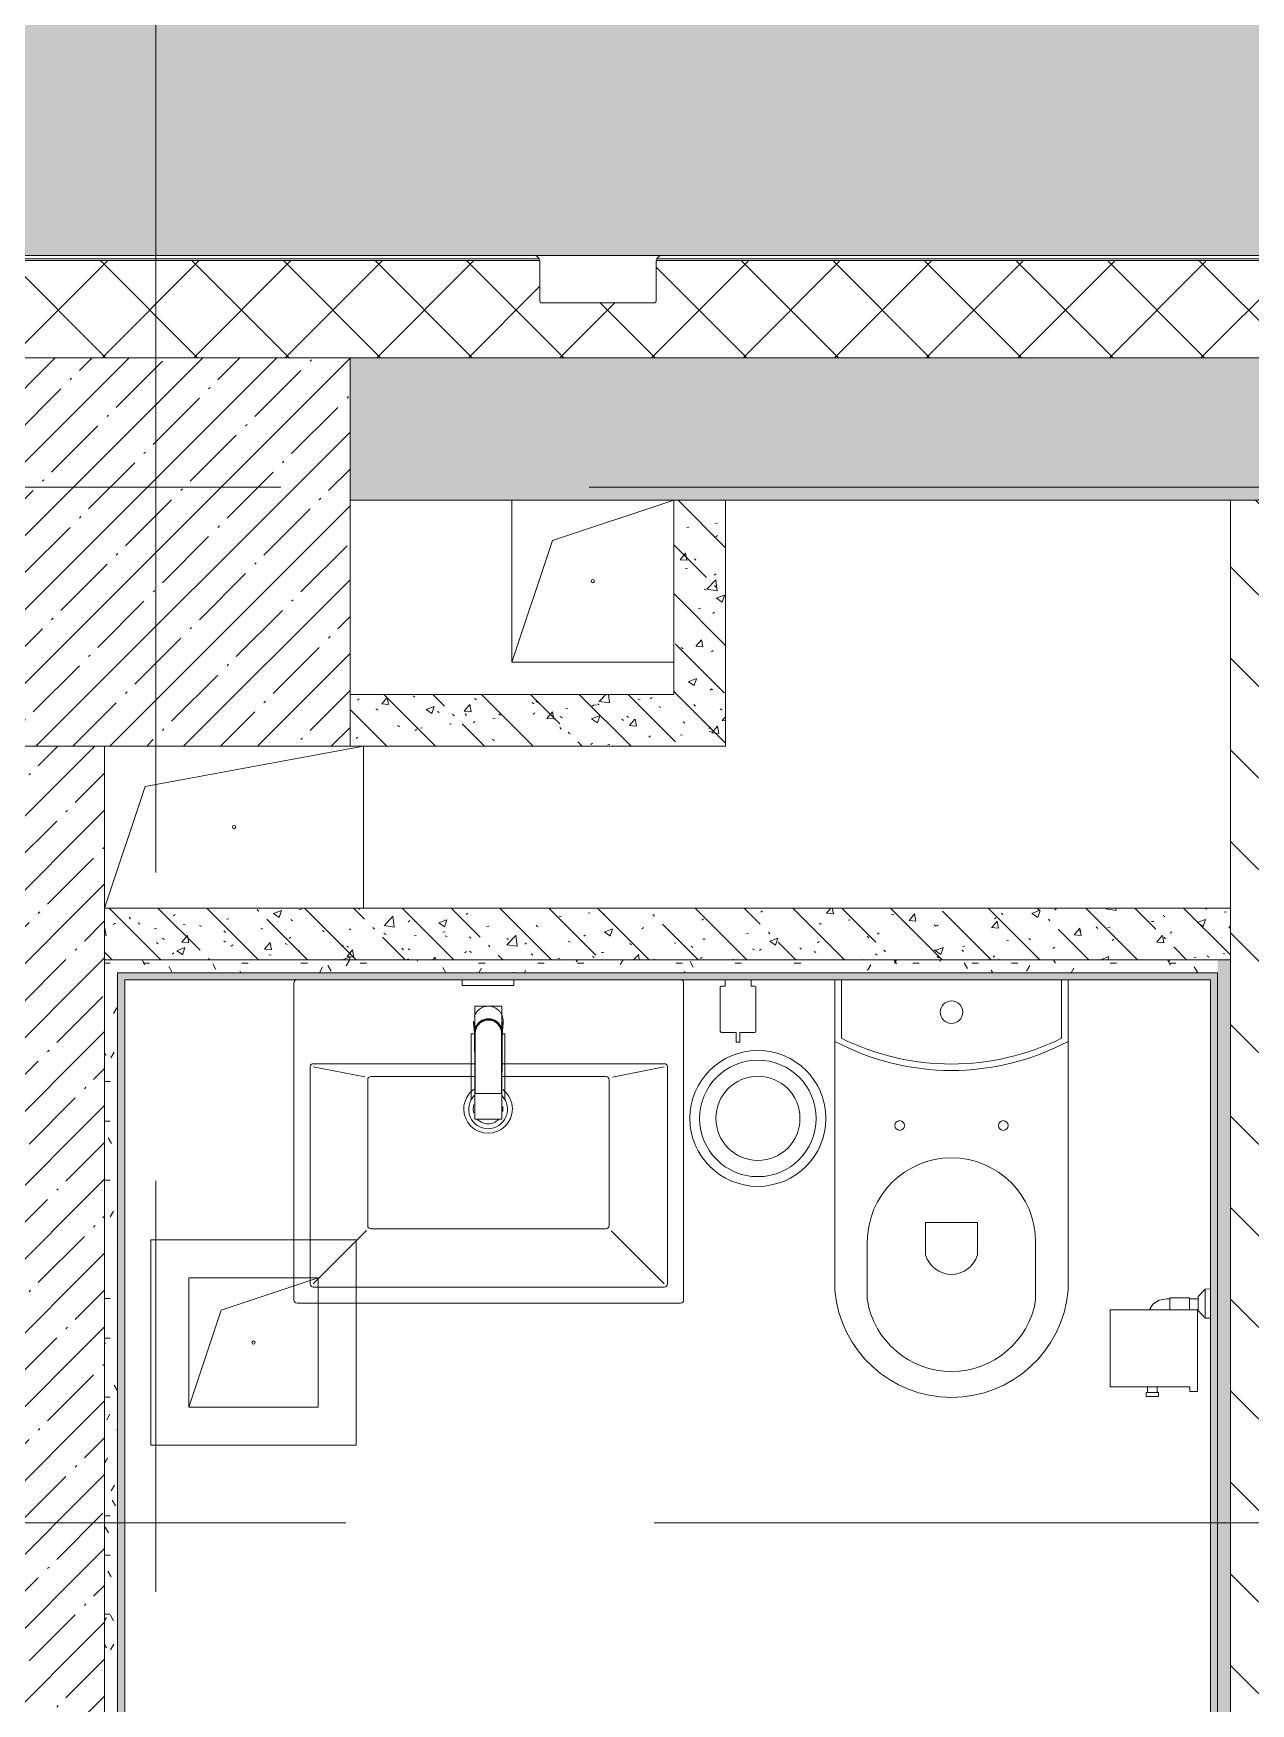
# Model space of a CAD drawing. Header units: millimetres. Extents: x 957 to 217451, y -8553 to 29000.
# Drawn here: x 43314 to 45194, y 13121 to 15701 of the extents above; entities that cross this region are included whole.
import ezdxf

# ---------------------------------------------------------------- set-up
doc = ezdxf.new("R2010")
doc.units = ezdxf.units.MM
doc.linetypes.add('Осевая', pattern=[3175, 635, -476.25, 1587.5, -476.25])
for name, color, linetype, lineweight in [('0-1', 7, 'Continuous', 9), ('A-DETL', 7, 'Continuous', 9), ('A-DETL-GENF', 7, 'Continuous', 9), ('A-GENM', 7, 'Continuous', 9), ('A-WALL', 7, 'Continuous', 9), ('I-WALL', 7, 'Continuous', 9), ('P-SANR-FIXT-2', 7, 'Continuous', 13), ('S-COLS', 7, 'Continuous', 9), ('Оси-2', 7, 'Осевая', 9)]:
    doc.layers.add(name, color=color, linetype=linetype, lineweight=lineweight)
for name, color, linetype, lineweight, true_color in [('A-DETL-GENF-2', 7, 'Continuous', 9, 0xd4d4d4), ('A-WALL-1', 9, 'Continuous', 9, 0x808080), ('A-WALL-FNSH-1', 9, 'Continuous', 9, 0x808080), ('P-SANR-FIXT-1', 9, 'Continuous', 13, 0x808080)]:
    doc.layers.add(name, color=color, linetype=linetype, lineweight=lineweight, true_color=true_color)
pattern_1 = [(135, (29493.17, 0), (-75.43415, -75.43415), [106.68, -17.78, 3.556, -17.78]), (135, (29493.17, 75.39), (-75.43415, -75.43415), []), (50, (29493.17, 0), (127.5292, -11.1576), [13.335, -146.685]), (355, (29493.17, 0), (-24.6697, 133.74), [10.668, -117.348]), (100.451, (29503.8, -0.93), (102.8597, 122.5818), [11.333, -124.663]), (46.184, (29493.17, 35.56), (189.7552, -29.4304), [20.002, -220.027]), (96.636, (29508.99, 33.1), (166.1822, 173.1996), [17, -186.995]), (351.184, (29493.17, 35.56), (166.184, 173.1976), [16.002, -176.022]), (21, (29510.95, 26.67), (106.13027, -71.58603), [13.335, -146.685]), (326, (29510.95, 26.67), (43.2619, 128.93175), [10.668, -117.348]), (71.451, (29519.8, 20.7), (149.392, 57.34505), [11.333, -124.663]), (37.5, (29493.174, 0), (2.16223, 59.18836), [3.353, -112.573, 3.353, -115.773, -117.792]), (37.5, (29493.174, 0), (2.16223, 59.18836), [-235.052, 3.353, -114.44]), (7.5, (29493.174, 0), (46.77386, 70.12615), [3.353, -64.567, 3.353, -109.906, -44.894]), (7.5, (29493.174, 0), (46.77386, 70.12615), [-181.178, 3.353, -41.542]), (327.5, (29453.525, 0), (94.91367, -4.01009), [3.353, -41.097, 3.353, -135.331, -184.023]), (327.5, (29453.525, 0), (94.91367, -4.01009), [-183.134, 3.353, -180.67]), (317.5, (29435.745, 0), (103.69057, 17.79882), [3.353, -54.432, 3.353, -88.748, -130.683]), (317.5, (29435.745, 0), (103.69057, 17.79882), [-149.885, 3.353, -127.33])]
pattern_2 = [(45, (29493.17, 0), (-57.02463, 57.02463), []), (45, (29550.2, 0), (-57.02463, 57.02463), [100.806, -20.161, 3.353, -16.808])]
pattern_3 = [(0, (29493.174, 0), (121.92, 30.48), [10.058, -81.382, 10.058, -81.382, -487.68]), (0, (29493.174, 0), (121.92, 30.48), [-182.88, 10.058, -172.822, 10.058, -81.382, -213.36]), (0, (29493.174, 0), (121.92, 30.48), [-457.2, 10.058, -50.902, 10.058, -142.342]), (120, (29538.894, 15.24), (-87.356454, 90.345817), [10.058, -81.382, 10.058, -81.382, -487.68]), (120, (29538.894, 15.24), (-87.356454, 90.345817), [-182.88, 10.058, -172.822, 10.058, -81.382, -213.36]), (120, (29538.894, 15.24), (-87.356454, 90.345817), [-457.2, 10.058, -50.902, 10.058, -142.342]), (240, (29554.134, 76.2), (-34.563546, -120.825817), [10.058, -81.382, 10.058, -81.382, -487.68]), (240, (29554.134, 76.2), (-34.563546, -120.825817), [-182.88, 10.058, -172.822, 10.058, -81.382, -213.36]), (240, (29554.134, 76.2), (-34.563546, -120.825817), [-457.2, 10.058, -50.902, 10.058, -142.342])]

# ---------------------------------------------------------------- blocks, each defined once
blk = doc.blocks.new('BSC_Колонна _Прямоугольная - 600х600-V3-План расстановки мебели и оборудования 3 этажа в осях 1-12')
at = {"layer": 'S-COLS'}
h = blk.add_hatch(dxfattribs=at)
h.set_pattern_fill('FP_4', color=256, style=0, pattern_type=2)
h.set_pattern_definition([(45, (-14010, -14900), (-57.02463, 57.02463), []), (45, (-13952.975, -14900), (-57.02463, 57.02463), [100.806, -20.161, 3.353, -16.808])])
h.paths.add_polyline_path([(-155.7, -300), (300, -300), (300, 300), (-300, 300), (-300, -300)])
for p, q in [((300, 300), (-300, 300)), ((-300, 300), (-300, -300)), ((300, -300), (300, 300)), ((-300, -300), (300, -300))]:
    blk.add_line(p, q, dxfattribs=at)
blk = doc.blocks.new('GM_Отверстие прямоугольное _в плите_ - Отверстие-V32-План расстановки мебели и оборудования 3 этажа в осях 1-12')
at = {"layer": 'A-GENM'}
for p, q in [((-137.5, 62.5), (200, 125)), ((200, 125), (200, -125)), ((200, -125), (200, 125)), ((-200, -125), (-137.5, 62.5))]:
    blk.add_line(p, q, dxfattribs=at)
for start, end in [(360, 180), (180, 360)]:
    blk.add_arc((0, 0), 2.5, start, end, dxfattribs=at)
blk = doc.blocks.new('GM_Отверстие прямоугольное _в плите_ - Отверстие-21611859-План расстановки мебели и оборудования 3 этажа в осях 1-12')
at = {"layer": 'A-GENM'}
for p, q in [((-100, -100), (-100, 100)), ((-100, 100), (100, 100)), ((100, 100), (-100, 100)), ((-100, 100), (-100, -100)), ((-50, 50), (100, 100)), ((100, 100), (100, -100)), ((100, -100), (100, 100)), ((-100, -100), (-50, 50)), ((100, -100), (-100, -100)), ((-100, -100), (100, -100))]:
    blk.add_line(p, q, dxfattribs=at)
for start, end in [(360, 180), (180, 360)]:
    blk.add_arc((0, 0), 2.5, start, end, dxfattribs=at)
blk = doc.blocks.new('GM_Отверстие прямоугольное _в плите_ - Отверстие-21605184-План расстановки мебели и оборудования 3 этажа в осях 1-12')
at = {"layer": 'A-GENM'}
for p, q in [((-125, -125), (-125, 125)), ((-125, 125), (-125, -125)), ((-62.5, 62.5), (125, 125)), ((-125, -125), (-62.5, 62.5)), ((125, -125), (-125, -125)), ((-125, -125), (125, -125))]:
    blk.add_line(p, q, dxfattribs=at)
for start, end in [(360, 180), (180, 360)]:
    blk.add_arc((0, 0), 2.5, start, end, dxfattribs=at)
blk = doc.blocks.new('Уголок вложенный - Уголок вложенный-23964580-План расстановки мебели и оборудования 3 этажа в осях 1-12')
at = {"layer": 'A-GENM'}
blk.add_line((14603, 15288), (14603, 15349), dxfattribs=at)
at = {"layer": 'A-GENM', "flags": 128}
for points in [[(14603, 15349), (14602.8, 15351), (14602.1, 15352.9), (14601, 15354.6), (14599.6, 15356), (14597.9, 15357.1), (14596, 15357.8), (14594, 15358)], [(14606, 15285), (14605.3, 15285.1), (14604.7, 15285.3), (14604.1, 15285.7), (14603.7, 15286.1), (14603.3, 15286.7), (14603.1, 15287.3), (14603, 15288)]]:
    blk.add_lwpolyline(points, dxfattribs=at)
blk = doc.blocks.new('Уголок вложенный - Уголок вложенный-V51-План расстановки мебели и оборудования 3 этажа в осях 1-12')
at = {"layer": 'A-GENM'}
blk.add_line((14783, 15349), (14783, 15288), dxfattribs=at)
at = {"layer": 'A-GENM', "flags": 128}
for points in [[(14792, 15358), (14790, 15357.8), (14788.1, 15357.1), (14786.4, 15356), (14785, 15354.6), (14783.9, 15352.9), (14783.2, 15351), (14783, 15349)], [(14783, 15288), (14782.9, 15287.3), (14782.7, 15286.7), (14782.3, 15286.1), (14781.9, 15285.7), (14781.3, 15285.3), (14780.7, 15285.1), (14780, 15285)]]:
    blk.add_lwpolyline(points, dxfattribs=at)
blk = doc.blocks.new('Уголок вложенный - Уголок вложенный-V52-План расстановки мебели и оборудования 3 этажа в осях 1-12')
at = {"layer": 'A-GENM'}
for p, q in [((14603, 15349), (14603, 15288)), ((14783, 15288), (14783, 15349)), ((14606, 15285), (14780, 15285))]:
    blk.add_line(p, q, dxfattribs=at)
at = {"layer": 'A-GENM', "flags": 128}
for points in [[(14594, 15358), (14596, 15357.8), (14597.9, 15357.1), (14599.6, 15356), (14601, 15354.6), (14602.1, 15352.9), (14602.8, 15351), (14603, 15349)], [(14783, 15349), (14783.2, 15351), (14783.9, 15352.9), (14785, 15354.6), (14786.4, 15356), (14788.1, 15357.1), (14790, 15357.8), (14792, 15358)], [(14603, 15288), (14603.1, 15287.3), (14603.3, 15286.7), (14603.7, 15286.1), (14604.1, 15285.7), (14604.7, 15285.3), (14605.3, 15285.1), (14606, 15285)], [(14780, 15285), (14780.7, 15285.1), (14781.3, 15285.3), (14781.9, 15285.7), (14782.3, 15286.1), (14782.7, 15286.7), (14782.9, 15287.3), (14783, 15288)]]:
    blk.add_lwpolyline(points, dxfattribs=at)
blk = doc.blocks.new('мусорная корзина - Round_ Metal-30590745-План расстановки мебели и оборудования 3 этажа в осях 1-12')
at = {"layer": 'P-SANR-FIXT-1'}
for radius, start, end in [(105, 0, 180), (90, 360, 180), (65, 0, 180), (105, 180, 360), (90, 180, 360), (65, 180, 360)]:
    blk.add_arc((0, 0), radius, start, end, dxfattribs=at)
blk = doc.blocks.new('WC Seat_2 with Cistern-Wall Based - 640 x 360mm-30721024-План расстановки мебели и оборудования 3 этажа в осях 1-12')
at = {"layer": 'P-SANR-FIXT-1'}
for p, q in [((-5, 410.5), (-5, 500.5)), ((255, 500.5), (255, 410.5)), ((-55, 485.5), (-55, 100.5)), ((305, 100.5), (305, 485.5)), ((85, 430.5), (85, 380.5)), ((165, 380.5), (165, 430.5)), ((85, 380.5), (165, 380.5)), ((-55, 100.5), (-55, 5.5)), ((-45, 5.5), (-45, 95.6)), ((295, 95.6), (295, 5.5)), ((305, 5.5), (305, 100.5))]:
    blk.add_line(p, q, dxfattribs=at)
for centre, radius, start, end in [((125, 469.8), 180.7, 4.9791, 175.0209), ((125, 478.7), 131.8, 9.5273, 170.4727), ((125, 418.8), 41.7, 16.2602, 163.7398), ((125, 410.5), 130, 180, 360), ((45, 230.5), 7.5, 0, 180), ((205, 230.5), 7.5, 0, 180), ((45, 230.5), 7.5, 180, 360), ((205, 230.5), 7.5, 180, 360), ((125, -237), 382.5, 61.9275, 118.0725), ((125, -247), 382.5, 63.6122, 116.3878), ((125, 55.5), 17.5, 0, 180), ((125, 55.5), 17.5, 180, 360)]:
    blk.add_arc(centre, radius, start, end, dxfattribs=at)
blk = doc.blocks.new('Plumbing_Drainage_hansgrohe_56248XXX-RainDrain-Point-Complete-set-po - 800 Stainless Steel Optic-30807005-План расстановки мебели и оборудования 3 этажа в осях 1-12')
at = {"layer": 'P-SANR-FIXT-1'}
for p, q in [((158.5, 158.5), (-158.5, 158.5)), ((-158.5, 158.5), (-158.5, -158.5)), ((158.5, -158.5), (158.5, 158.5)), ((-158.5, -158.5), (158.5, -158.5))]:
    blk.add_line(p, q, dxfattribs=at)
blk = doc.blocks.new('Sanitary_Toilet-Accessories_Gessi_Wall-mounted-paper-roll-holder-65449 - Chrome-30913797-План расстановки мебели и оборудования 3 этажа в осях 1-12')
at = {"layer": 'A-DETL-GENF'}
for p, q in [((15620, 13750), (15631, 13761.4)), ((15631, 13761.4), (15639, 13761.5)), ((15631, 13761.4), (15631, 13716.6)), ((15484.2, 13610.5), (15484.2, 13729.5)), ((15484.2, 13729.5), (15544.6, 13729.5)), ((15544.6, 13729.5), (15550.1, 13737.9)), ((15620, 13729.5), (15544.6, 13729.5)), ((15550.1, 13737.9), (15559.7, 13744.3)), ((15559.7, 13744.3), (15571, 13746.5)), ((15571, 13746.5), (15576.5, 13746.5)), ((15576.5, 13746.5), (15576.5, 13748)), ((15576.5, 13748), (15606.5, 13748)), ((15576.5, 13746.5), (15576.5, 13729.5)), ((15606.5, 13748), (15606.5, 13746.5)), ((15606.5, 13746.5), (15606.5, 13729.5)), ((15606.5, 13746.5), (15620, 13746.5)), ((15620, 13731.5), (15619.2, 13729.5)), ((15619.2, 13729.5), (15619.2, 13603)), ((15620, 13746.5), (15620, 13750)), ((15620, 13729.5), (15620, 13748)), ((15620, 13728), (15620, 13731.5)), ((15631, 13716.6), (15620, 13728)), ((15639, 13716.5), (15631, 13716.6)), ((15541.5, 13610.5), (15484.2, 13610.5)), ((15539.5, 13595.5), (15539.5, 13601.5)), ((15539.5, 13601.5), (15541.5, 13601.5)), ((15556.5, 13610.5), (15541.5, 13610.5)), ((15541.5, 13601.5), (15541.5, 13610.5)), ((15541.5, 13601.5), (15556.5, 13601.5)), ((15607.2, 13610.5), (15556.5, 13610.5)), ((15556.5, 13610.5), (15556.5, 13601.5)), ((15556.5, 13601.5), (15558.5, 13601.5)), ((15558.5, 13601.5), (15558.5, 13595.5)), ((15607.2, 13603), (15607.2, 13610.5)), ((15619.2, 13603), (15607.2, 13603)), ((15558.5, 13595.5), (15539.5, 13595.5))]:
    blk.add_line(p, q, dxfattribs=at)
blk = doc.blocks.new('сифон - Для раковины-30610345-План расстановки мебели и оборудования 3 этажа в осях 1-12')
at = {"layer": 'P-SANR-FIXT-1'}
for p, q in [((116.7, 26), (15, 26)), ((116.7, 26), (116.7, 20.6)), ((200, 40), (191.1, 40)), ((191.1, -40), (191.1, 40)), ((116.7, -22.5), (116.7, -26)), ((15, -26), (116.7, -26)), ((191.1, -40), (200, -40))]:
    blk.add_line(p, q, dxfattribs=at)
for start, end in [(45, 180), (180, 313.886)]:
    blk.add_arc((0, 0), 30, start, end, dxfattribs=at)
blk = doc.blocks.new('раковина - 400 x 500mm-30602016-План расстановки мебели и оборудования 3 этажа в осях 1-12')
at = {"layer": 'P-SANR-FIXT-1'}
for p, q in [((-249.5, 5), (-249.5, 495)), ((-244.5, 500), (347.5, 500)), ((352.5, 495), (352.5, 5)), ((-224.5, 135), (-224.5, 470)), ((-219.5, 475), (322.5, 475)), ((-219.5, 470), (-137.6, 388.1)), ((322.5, 470), (240.2, 387.7)), ((327.5, 470), (327.5, 135)), ((-134.5, 155), (-134.5, 380)), ((-129.5, 385), (233.5, 385)), ((238.5, 155), (238.5, 380)), ((-219.5, 135), (-139.5, 151)), ((31, 130), (-219.5, 130)), ((-126, 150), (-129.5, 150)), ((31, 150), (-126, 150)), ((233.5, 150), (73, 150)), ((322.5, 130), (73, 130)), ((322.5, 135), (242.8, 150.5))]:
    blk.add_line(p, q, dxfattribs=at)
for centre, radius, start, end in [((-244.5, 495), 5, 90, 180), ((347.5, 495), 5, 0, 90), ((-219.5, 470), 5, 90, 180), ((322.5, 470), 5, 0, 90), ((-129.5, 380), 5, 90, 180), ((233.5, 380), 5, 0, 90), ((52.6, 199.9), 37.5, 0, 180), ((52.6, 199.9), 23, 45, 135), ((52.6, 199.9), 23, 0, 16.8041), ((52.6, 199.9), 37.5, 180, 232.9401), ((52.6, 199.9), 23, 170.0842, 180), ((52.6, 199.9), 23, 180, 189.9164), ((52.6, 199.9), 37.5, 305.0829, 0), ((52.6, 199.9), 23, 343.1983, 0), ((-129.5, 155), 5, 180, 270), ((233.5, 155), 5, 270, 0), ((-219.5, 135), 5, 180, 270), ((322.5, 135), 5, 270, 360), ((-244.5, 5), 5, 180, 253.6883), ((347.5, 5), 5, 286.3117, 360)]:
    blk.add_arc(centre, radius, start, end, dxfattribs=at)
blk = doc.blocks.new('смеситель для раковины - Default-30607276-План расстановки мебели и оборудования 3 этажа в осях 1-12')
at = {"layer": '0-1'}
for p, q in [((-20.7, -16.7), (-20.7, -17.2)), ((-20.3, -15.8), (-20.3, -19.4)), ((20.3, -19.4), (20.3, -15.8)), ((20.8, -17.2), (20.8, -16.7)), ((22.8, -2.9), (21.7, -15.4)), ((-20.3, -111.8), (20.3, -111.8)), ((-21, -151.6), (21, -151.6))]:
    blk.add_line(p, q, dxfattribs=at)
at = {"layer": '0-1', "flags": 128}
for points in [[(-21.7, -15.4), (-22.3, -8.3), (-22.8, -2.9)], [(-21, -89.3), (-21, -88.6), (-21, -88.2), (-21, -88), (-21, -88)], [(21, -88.3), (21, -88.3), (21, -88.5), (21, -88.9), (21, -89.1)]]:
    blk.add_lwpolyline(points, dxfattribs=at)
at = {"layer": 'P-SANR-FIXT-1'}
for p, q in [((-21, -151.6), (-21, 23)), ((-21, 23), (21, 23)), ((21, 23), (21, -151.6)), ((-20.3, -109.7), (-20.3, -111.8)), ((-20.3, -111.8), (-20.3, -111.8)), ((20.3, -111.8), (20.3, -109.7)), ((20.3, -111.8), (20.3, -111.8)), ((21, -151.6), (-21, -151.6))]:
    blk.add_line(p, q, dxfattribs=at)
at = {"layer": 'P-SANR-FIXT-1', "flags": 128}
for points in [[(21.1, -17.1), (21.5, -12.3), (22, -7.6), (22.4, -2.9), (22.9, 1.8)], [(22.9, 1.8), (22.4, -2.9), (22, -7.6), (21.5, -12.3), (21.1, -17.1)], [(-20.3, -18.4), (-20.3, -17.1), (-20.3, -15.8)], [(-20.3, -109.7), (-20.3, -60.2), (-20.3, -19.4)], [(20.3, -15.8), (20.3, -17.1), (20.3, -18.4)], [(20.3, -19.4), (20.3, -60.2), (20.3, -109.7)], [(21, -17.1), (21, -16.6), (21, -16.1), (21, -15.6), (21, -15.1)], [(21, -37.9), (21, -32.7), (21, -27.5), (21, -22.3), (21, -17.1)], [(-21, -37.9), (-21, -91), (-21, -144)], [(21, -144), (21, -91), (21, -37.9)]]:
    blk.add_lwpolyline(points, dxfattribs=at)
at = {"layer": 'P-SANR-FIXT-1'}
for centre, major_axis, ratio, start_param, end_param in [((0, -17.2), (20.8, 0), 0.98634, 1.013087, 2.128653), ((-9809.3, -72.1), (9788.3, 0.5), 0.986286, 0.003489, 0.005645), ((0, -17.2), (-20.8, 0), 0.98634, 6.029227, 6.283185), ((0, -17.2), (20.8, 0), 0.98634, 3.141593, 3.222501), ((0, -17.2), (20.8, 0), 0.98634, 2.513274, 2.57608), ((0, -17.2), (20.8, 0), 0.98634, 0.56555, 0.628319), ((0, -17.2), (20.8, 0), 0.98634, 0, 0.254049), ((0, -17.2), (20.8, 0), 0.98634, 6.202274, 6.283185)]:
    blk.add_ellipse(centre, major_axis=major_axis, ratio=ratio, start_param=start_param, end_param=end_param, dxfattribs=at)
for points, knots in [([(-21.7, 7.4), (-21.2, 8.6), (-20.2, 11.1), (-18, 14.3), (-15.3, 17.2), (-12.2, 19.6), (-8.7, 21.4), (-5.4, 22.4), (-2.5, 22.9), (0.8, 23.1), (4.8, 22.7), (8.8, 21.3), (11.6, 19.8), (13.7, 18.4), (15.6, 16.8), (17.8, 14.5), (21.2, 9.7), (22.5, 5.1), (22.9, 1.8)], [0.1111111, 0.1111111, 0.1111111, 0.1111111, 0.1666667, 0.2222222, 0.2777778, 0.3333333, 0.3888889, 0.4444444, 0.4791667, 0.5138889, 0.5833333, 0.6527778, 0.6875, 0.7222222, 0.7569444, 0.7916667, 0.8611111, 1, 1, 1, 1]), ([(-21, -15), (-20.9, -13.9), (-20.5, -11.7), (-19.3, -8.4), (-17.6, -5.5), (-14.7, -1.9), (-10.1, 1.7), (-4.5, 3.5), (0, 3.8), (2.3, 3.7), (3.4, 3.5)], [0, 0, 0, 0, 0.0555556, 0.1111111, 0.1666667, 0.2222222, 0.3333333, 0.4444444, 0.5, 0.5555556, 0.5555556, 0.5555556, 0.5555556]), ([(-20.3, -15.8), (-20.3, -13.7), (-19.8, -10.7), (-17.9, -6.9), (-16.3, -4.7), (-14.8, -3.1), (-13, -1.5), (-11.1, -0.2), (-9, 0.8), (-7.3, 1.5), (-5.5, 2), (-3.5, 2.4), (-1.4, 2.7), (1, 2.7), (3.3, 2.5), (5.5, 2), (7.7, 1.3), (9.8, 0.4), (11.7, -0.6), (13.5, -1.9), (15.1, -3.4), (16.9, -5.4), (19.5, -9.5), (20.3, -13.2), (20.3, -15.8)], [0, 0, 0, 0, 0.111111, 0.166667, 0.222222, 0.25, 0.277778, 0.333333, 0.361111, 0.388889, 0.416667, 0.444444, 0.479167, 0.513889, 0.548611, 0.583333, 0.618056, 0.652778, 0.6875, 0.722222, 0.756944, 0.791667, 0.861111, 1, 1, 1, 1]), ([(-20.3, -19.4), (-20.3, -18.2), (-20.2, -15.9), (-19.3, -12.3), (-18, -9.6), (-16.8, -7.5), (-15.7, -6.1), (-14.5, -4.7), (-12.8, -3), (-9.4, -0.5), (-3.7, 1.7), (2.4, 1.7), (7.1, 0.4), (10.9, -1.5), (13.6, -3.7), (15.4, -5.7), (16.5, -7.1), (17.8, -9), (18.9, -11.5), (20, -15), (20.3, -17.7), (20.3, -19.4)], [0, 0, 0, 0, 0.055556, 0.111111, 0.166667, 0.194444, 0.222222, 0.25, 0.277778, 0.333333, 0.444444, 0.555556, 0.611111, 0.666667, 0.75, 0.770833, 0.791667, 0.833333, 0.875, 0.916667, 1, 1, 1, 1]), ([(3.6, 3.4), (4.7, 3.3), (6.8, 2.7), (11.1, 0.9), (14.8, -1.9), (17.6, -5.5), (19.3, -8.5), (20.5, -11.7), (20.9, -14), (21, -15.1)], [0.559435, 0.559435, 0.559435, 0.559435, 0.6111111, 0.6666667, 0.7777778, 0.8333333, 0.8888889, 0.9444444, 1, 1, 1, 1]), ([(-22.9, -0.3), (-22.8, -1.4), (-22.6, -3), (-22.4, -5.3), (-22.1, -7.6), (-21.9, -9.3), (-21.6, -11.8), (-21.5, -13.7), (-21.3, -15.4), (-21.2, -16.5), (-21.1, -17.1)], [0, 0, 0, 0, 0.2, 0.3, 0.4, 0.6, 0.7, 0.8, 0.9, 1, 1, 1, 1]), ([(-21.8, -13.9), (-21.9, -12.9), (-22, -10.9), (-22.2, -8.4), (-22.3, -6.9), (-22.4, -5.5), (-22.5, -4.4), (-22.6, -3.8), (-22.6, -3.6)], [0, 0, 0, 0, 0.125, 0.25, 0.375, 0.5, 0.625, 0.6821513, 0.6821513, 0.6821513, 0.6821513]), ([(-21, -88.1), (-21, -84.5), (-21, -78.9), (-21.1, -72.5), (-21.1, -68.8), (-21.1, -66.1), (-21.1, -63.2), (-21.1, -59.3), (-21.1, -54.3), (-21.2, -48.8), (-21.2, -44.2), (-21.2, -41), (-21.3, -38.7), (-21.3, -37), (-21.3, -35.6), (-21.3, -34.5), (-21.3, -33.4), (-21.4, -31.8), (-21.4, -30), (-21.4, -27.9), (-21.5, -25.2), (-21.5, -22.1), (-21.6, -18.9), (-21.7, -16.1), (-21.8, -14.6), (-21.8, -13.9)], [0, 0, 0, 0, 0.083333, 0.125, 0.145833, 0.166667, 0.1875, 0.208333, 0.25, 0.291667, 0.333333, 0.375, 0.416667, 0.458333, 0.479167, 0.5, 0.520833, 0.541667, 0.583333, 0.625, 0.666667, 0.75, 0.833333, 0.916667, 1, 1, 1, 1]), ([(21.8, -13.9), (21.8, -14.6), (21.7, -16.1), (21.6, -18.9), (21.5, -22.1), (21.5, -25.2), (21.4, -27.9), (21.4, -30), (21.4, -31.8), (21.3, -33.4), (21.3, -34.5), (21.3, -35.6), (21.3, -37), (21.3, -38.7), (21.3, -41), (21.2, -44.2), (21.2, -48.8), (21.2, -54.3), (21.1, -59.3), (21.1, -63.2), (21.1, -66.1), (21.1, -68.8), (21.1, -72.5), (21, -78.9), (21, -84.5), (21, -88.1)], [0, 0, 0, 0, 0.083333, 0.166667, 0.25, 0.333333, 0.375, 0.416667, 0.458333, 0.479167, 0.5, 0.520833, 0.541667, 0.583333, 0.625, 0.666667, 0.708333, 0.75, 0.791667, 0.8125, 0.833333, 0.854167, 0.875, 0.916667, 1, 1, 1, 1]), ([(22.9, -0.3), (22.9, -0.4), (22.9, -0.8), (22.8, -1.5), (22.7, -2.4), (22.6, -3.4), (22.5, -4.5), (22.4, -5.5), (22.2, -6.9), (22, -8.7), (21.8, -10.8), (21.6, -12.5), (21.4, -13.9), (21.3, -15), (21.2, -16), (21.1, -16.7), (21.1, -17.1)], [0, 0, 0, 0, 0.03125, 0.0625, 0.125, 0.1875, 0.25, 0.3125, 0.375, 0.5, 0.625, 0.75, 0.8125, 0.875, 0.9375, 1, 1, 1, 1]), ([(21.8, -13.9), (21.8, -15.1), (21.7, -16.8), (21.3, -18.6), (21.1, -19.2)], [0, 0, 0, 0, 0.1111111, 0.1793104, 0.1793104, 0.1793104, 0.1793104]), ([(22.9, -0.3), (22.9, -0.8), (22.8, -2), (22.6, -3.7), (22.4, -5.2), (22.3, -6.4), (22.2, -7.3), (22.2, -8.4), (22, -10), (21.9, -11.9), (21.8, -13.3), (21.8, -13.9)], [0, 0, 0, 0, 0.166667, 0.333333, 0.5, 0.583333, 0.666667, 0.75, 0.833333, 0.916667, 1, 1, 1, 1]), ([(-21, -144), (-21, -144.4), (-21, -145.2), (-21, -146.9), (-21, -148.7), (-21, -150.5), (-21, -151.5), (-21, -151.7), (-21, -151.6)], [0, 0, 0, 0, 0.0555556, 0.1111111, 0.2222222, 0.3333333, 0.4444444, 0.5555556, 0.5555556, 0.5555556, 0.5555556]), ([(21, -151.6), (21, -151.7), (21, -151.5), (21, -150.5), (21, -148.7), (21, -146.9), (21, -145.2), (21, -144.4), (21, -144)], [0.4444444, 0.4444444, 0.4444444, 0.4444444, 0.5555556, 0.6666667, 0.7777778, 0.8888889, 0.9444444, 1, 1, 1, 1])]:
    blk.add_open_spline(points, degree=3, knots=knots, dxfattribs=at)
for points in [[(22.9, 0.8), (22.9, 0.4), (22.9, 0.1), (22.9, -0.3)], [(-22.5, -5.4), (-22.8, -3.7), (-23, -2), (-22.9, -0.3)], [(-21.1, -19.2), (-21.5, -17.5), (-21.8, -15.7), (-21.8, -13.9)], [(-21, -15), (-21, -15.3), (-21.1, -16), (-21.1, -16.7), (-21.1, -17.1)], [(21, -15.1), (21, -15.4), (21.1, -16.1), (21.1, -16.7), (21.1, -17.1)], [(21.1, -17.1), (21.1, -18.8), (21.1, -22.3), (21.1, -27.5), (21, -32.7), (21, -36.1), (21, -37.9)], [(21.1, -17.1), (21.2, -15.7), (21.5, -12.9), (22, -8.7), (22.5, -4.5), (22.8, -1.7), (22.9, -0.3)], [(22.9, -0.3), (23, -2.6), (22.7, -4.8), (22.1, -7)]]:
    blk.add_open_spline(points, degree=3, dxfattribs=at)
blk = doc.blocks.new('TOY_Диспансер мыло - Дозатор Elegance new 11654 019001 хром-31009501-План расстановки мебели и оборудования 3 этажа в осях 1-12')
at = {"layer": 'A-GENM'}
for p, q in [((97.5, -84.7), (97.5, -17)), ((99.5, -15), (105, -15)), ((105, -15), (105, -5.5)), ((145, -5.5), (145, -15)), ((145, -15), (150.5, -15)), ((152.5, -17), (152.5, -84.7)), ((122.2, -86.7), (99.5, -86.7)), ((122.2, -101.6), (122.2, -86.7)), ((127.9, -101.6), (122.2, -101.6)), ((127.9, -86.7), (127.9, -101.6)), ((150.5, -86.7), (127.9, -86.7))]:
    blk.add_line(p, q, dxfattribs=at)
for centre, start, end in [((99.5, -17), 90, 180), ((150.5, -17), 0, 90), ((99.5, -84.7), 180, 270), ((150.5, -84.7), 270, 0)]:
    blk.add_arc(centre, 2, start, end, dxfattribs=at)

msp = doc.modelspace()

# ---------------------------------------------------------------- hatches: boundary and pattern name
at = {"layer": 'A-DETL-GENF-2'}
msp.add_hatch(color=256, dxfattribs=at).paths.add_polyline_path([(29225.2, 14774.9), (29225.2, 15358), (67780.8, 15358), (67780.8, 23799.7), (68251.3, 23799.7), (68251.3, 23888.3), (63421.2, 23888.3), (63421.2, 27398.1), (27084.1, 27398.1), (27084.1, 14774.9), (29212.9, 14774.9)])
at = {"layer": 'A-WALL'}
h = msp.add_hatch(dxfattribs=at)
h.set_pattern_fill('FP_9', color=256, style=0, pattern_type=2)
h.set_pattern_definition([(45, (29493.17, 0), (-70.71068, 70.71068), []), (135, (29493.17, 0), (-70.71068, -70.71068), [])])
h.paths.add_polyline_path([(67780.8, 15200), (67780.8, 15350), (67303.2, 15350), (67303.2, 15200), (67763.2, 15200)])
h.paths.add_polyline_path([(44020.6, 15200), (61603.2, 15200), (61603.2, 15350), (59510.2, 15349), (59510.2, 15288), (59507.2, 15285), (58733.2, 15285), (58730.2, 15288), (58729.4, 15350), (55103.4, 15349), (55103.4, 15288), (55100.4, 15285), (53926.4, 15285), (53923.4, 15288), (53922.7, 15350), (49283.2, 15349), (49283.2, 15288), (49280.2, 15285), (48506.2, 15285), (48503.2, 15288), (48502.4, 15350), (44276.2, 15349), (44275, 15285.7), (44273.2, 15285), (44096.8, 15286.1), (44096.2, 15288), (44095.4, 15350), (42353.2, 15350), (42353.2, 15200), (43803.2, 15200)])
h.paths.add_polyline_path([(34153.2, 15200), (36253.2, 15200), (36253.2, 15350), (29533.2, 15350), (29533.2, 15293), (29383.2, 15293), (29383.2, 15200), (33553.2, 15200)])
h.paths.add_polyline_path([(63253.2, 15200), (63253.2, 15350), (63103.2, 15350), (63103.2, 15200), (63203.2, 15200)])
h.paths.add_polyline_path([(64153.2, 15200), (64903.2, 15200), (64903.2, 15350), (64153.2, 15350)])
h.paths.add_polyline_path([(38653.2, 15200), (39253.2, 15200), (39253.2, 15350), (38653.2, 15350), (38653.2, 15218)])
h.paths.add_polyline_path([(37753.2, 15200), (37753.2, 15350), (37153.2, 15350), (37153.2, 15200), (37289.8, 15200)])
h.paths.add_polyline_path([(62733.2, 15200), (62733.2, 15350), (62503.2, 15350), (62503.2, 15200), (62728.2, 15200)])
at = {"layer": 'I-WALL'}
h = msp.add_hatch(dxfattribs=at)
h.set_pattern_fill('FP_10', color=256, style=0, pattern_type=2)
h.set_pattern_definition(pattern_2)
h.paths.add_polyline_path([(55303.2, 14980), (55303.2, 15200), (52003.2, 15200), (52003.2, 14980), (54789.8, 14980)])
h.paths.add_polyline_path([(49703.2, 14980), (51403.2, 14980), (51403.2, 15200), (48203.4, 15200), (48203.4, 14980), (49483.2, 14980)])
h.paths.add_polyline_path([(61603.2, 14980), (61603.2, 15200), (60103.2, 15200), (60103.2, 14980), (61520.5, 14980)])
h.paths.add_polyline_path([(59503.2, 14980), (59503.2, 15200), (55903.2, 15200), (55903.2, 14980), (58828.2, 14980)])
h.paths.add_polyline_path([(44693.7, 14980), (47603.4, 14980.3), (47603.4, 15200), (43803.2, 15200), (43803.2, 14980), (44383.2, 14980)])
h = msp.add_hatch(dxfattribs=at)
h.set_pattern_fill('FP_17', color=256, style=0, pattern_type=2)
h.set_pattern_definition(pattern_1)
h.paths.add_polyline_path([(44303.2, 14680), (44383.2, 14680), (44383.2, 14980), (44303.2, 14980), (44303.2, 14926)])
h = msp.add_hatch(dxfattribs=at)
h.set_pattern_fill('FP_8', color=256, style=0, pattern_type=2)
h.set_pattern_definition([(135, (29493.17, 0), (-70.7107, -70.7107), [])])
h.paths.add_polyline_path([(45163.2, 11100), (45363.2, 11100), (45363.2, 14980), (45163.2, 14980), (45163.2, 12815.7)])
h = msp.add_hatch(dxfattribs=at)
h.set_pattern_fill('FP_17', color=256, style=0, pattern_type=2)
h.set_pattern_definition(pattern_1)
h.paths.add_polyline_path([(44053.2, 14600), (44383.2, 14600), (44383.2, 14680), (43803.2, 14680), (43803.2, 14600), (44020.6, 14600)])
h = msp.add_hatch(dxfattribs=at)
h.set_pattern_fill('FP_10', color=256, style=0, pattern_type=2)
h.set_pattern_definition(pattern_2)
h.paths.add_polyline_path([(43424.1, 11400), (43424.1, 14600), (43204.1, 14600), (43204.1, 11400)])
h = msp.add_hatch(dxfattribs=at)
h.set_pattern_fill('FP_17', color=256, style=0, pattern_type=2)
h.set_pattern_definition(pattern_1)
h.paths.add_polyline_path([(44188.9, 14270), (45163.2, 14270.2), (45163.2, 14350), (43424.1, 14350), (43424.1, 14270), (44020.6, 14270)])
h = msp.add_hatch(dxfattribs=at)
h.set_pattern_fill('FP_34', color=256, style=0, pattern_type=2)
h.set_pattern_definition(pattern_3)
h.paths.add_polyline_path([(45143.2, 14250), (45143.2, 14270), (43424.1, 14270), (43424.1, 14250), (44693.7, 14250)])
h = msp.add_hatch(dxfattribs=at)
h.set_pattern_fill('FP_34', color=256, style=0, pattern_type=2)
h.set_pattern_definition(pattern_3)
h.paths.add_polyline_path([(45143.2, 11100), (45163.2, 11100), (45163.2, 14270), (45143.2, 14270), (45143.2, 11120)])
h = msp.add_hatch(dxfattribs=at)
h.set_pattern_fill('FP_34', color=256, style=0, pattern_type=2)
h.set_pattern_definition(pattern_3)
h.paths.add_polyline_path([(43424.1, 11400), (43444.1, 11400), (43444.1, 14250), (43424.1, 14250), (43424.1, 11760.5)])
for points in [[(45143.2, 14239), (45143.2, 14250), (43444.1, 14250), (43444.1, 14239), (45132.2, 14239)], [(43444.1, 11420), (43455.1, 11420), (43455.1, 14239), (43444.1, 14239), (43444.1, 11760.5)], [(45143.2, 11131), (45143.2, 14239), (45132.2, 14239), (45132.2, 11131)]]:
    msp.add_hatch(color=256, dxfattribs=at).paths.add_polyline_path(points)

# ---------------------------------------------------------------- linework, layer by layer
at = {"layer": 'A-DETL'}
msp.add_line((29225.2, 15358), (67780.8, 15358), dxfattribs=at)
at = {"layer": 'A-WALL'}
for p, q in [((44095.2, 15353), (42353.2, 15353)), ((48502.3, 15353), (44277.1, 15353)), ((44096.1, 15350), (42353.2, 15350)), ((48503.1, 15350), (44276.3, 15350)), ((47603.4, 15200), (43803.2, 15200)), ((43424.1, 14600), (43424.1, 11400)), ((45163.2, 14270), (43424.1, 14270)), ((43444.1, 14250), (45143.2, 14250)), ((43444.1, 14250), (43444.1, 11420)), ((45143.2, 14250), (45143.2, 11120))]:
    msp.add_line(p, q, dxfattribs=at)
at = {"layer": 'A-WALL-1'}
for p, q in [((43803.2, 15200), (51403.2, 15200)), ((43803.2, 14980), (46383.2, 14980)), ((44303.2, 14980), (44303.2, 14680)), ((44383.2, 14600), (44383.2, 14980)), ((45163.2, 14980), (45163.2, 11100)), ((44303.2, 14680), (43803.2, 14680)), ((43803.2, 14600), (44383.2, 14600)), ((45163.2, 14350), (43424.1, 14350))]:
    msp.add_line(p, q, dxfattribs=at)
at = {"layer": 'A-WALL-FNSH-1'}
for p, q in [((43455.1, 14239), (45132.2, 14239)), ((43455.1, 11431), (43455.1, 14239)), ((45132.2, 14239), (45132.2, 11131))]:
    msp.add_line(p, q, dxfattribs=at)
at = {"layer": 'Оси-2'}
for p, q in [((43503.2, 593.7), (43503.2, 24898.1)), ((27186.1, 15000), (65153.2, 15000)), ((27286.5, 13400), (65153.2, 13400))]:
    msp.add_line(p, q, dxfattribs=at)

# ---------------------------------------------------------------- block references
at = {"layer": 'A-GENM'}
for name, p in [('Уголок вложенный - Уголок вложенный-23964580-План расстановки мебели и оборудования 3 этажа в осях 1-12', (29493.2, 0)), ('Уголок вложенный - Уголок вложенный-V52-План расстановки мебели и оборудования 3 этажа в осях 1-12', (29493.2, 0)), ('Уголок вложенный - Уголок вложенный-V51-План расстановки мебели и оборудования 3 этажа в осях 1-12', (29493.2, 0)), ('GM_Отверстие прямоугольное _в плите_ - Отверстие-21605184-План расстановки мебели и оборудования 3 этажа в осях 1-12', (44178.2, 14855)), ('GM_Отверстие прямоугольное _в плите_ - Отверстие-V32-План расстановки мебели и оборудования 3 этажа в осях 1-12', (43624.1, 14475)), ('GM_Отверстие прямоугольное _в плите_ - Отверстие-21611859-План расстановки мебели и оборудования 3 этажа в осях 1-12', (43654.1, 13678.7))]:
    msp.add_blockref(name, p, dxfattribs=at)
at = {"layer": 'P-SANR-FIXT-1'}
for name, p, rotation in [('раковина - 400 x 500mm-30602016-План расстановки мебели и оборудования 3 этажа в осях 1-12', (44069, 14239.5), 180), ('сифон - Для раковины-30610345-План расстановки мебели и оборудования 3 этажа в осях 1-12', (44016.4, 14039), 90.00000000000072), ('WC Seat_2 with Cistern-Wall Based - 640 x 360mm-30721024-План расстановки мебели и оборудования 3 этажа в осях 1-12', (44857.2, 14244.5), 180)]:
    msp.add_blockref(name, p, dxfattribs=dict(at, rotation=rotation))
for name, p in [('смеситель для раковины - Default-30607276-План расстановки мебели и оборудования 3 этажа в осях 1-12', (44016.9, 14175.3)), ('мусорная корзина - Round_ Metal-30590745-План расстановки мебели и оборудования 3 этажа в осях 1-12', (44433.2, 14025)), ('Plumbing_Drainage_hansgrohe_56248XXX-RainDrain-Point-Complete-set-po - 800 Stainless Steel Optic-30807005-План расстановки мебели и оборудования 3 этажа в осях 1-12', (43654.1, 13678.7))]:
    msp.add_blockref(name, p, dxfattribs=at)
at = {"layer": 'P-SANR-FIXT-2'}
for name, p in [('TOY_Диспансер мыло - Дозатор Elegance new 11654 019001 хром-31009501-План расстановки мебели и оборудования 3 этажа в осях 1-12', (44277.6, 14244.5)), ('Sanitary_Toilet-Accessories_Gessi_Wall-mounted-paper-roll-holder-65449 - Chrome-30913797-План расстановки мебели и оборудования 3 этажа в осях 1-12', (29493.2, 0))]:
    msp.add_blockref(name, p, dxfattribs=at)
at = {"layer": 'S-COLS'}
msp.add_blockref('BSC_Колонна _Прямоугольная - 600х600-V3-План расстановки мебели и оборудования 3 этажа в осях 1-12', (43503.2, 14900), dxfattribs=at)

doc.saveas('drawing.dxf')
